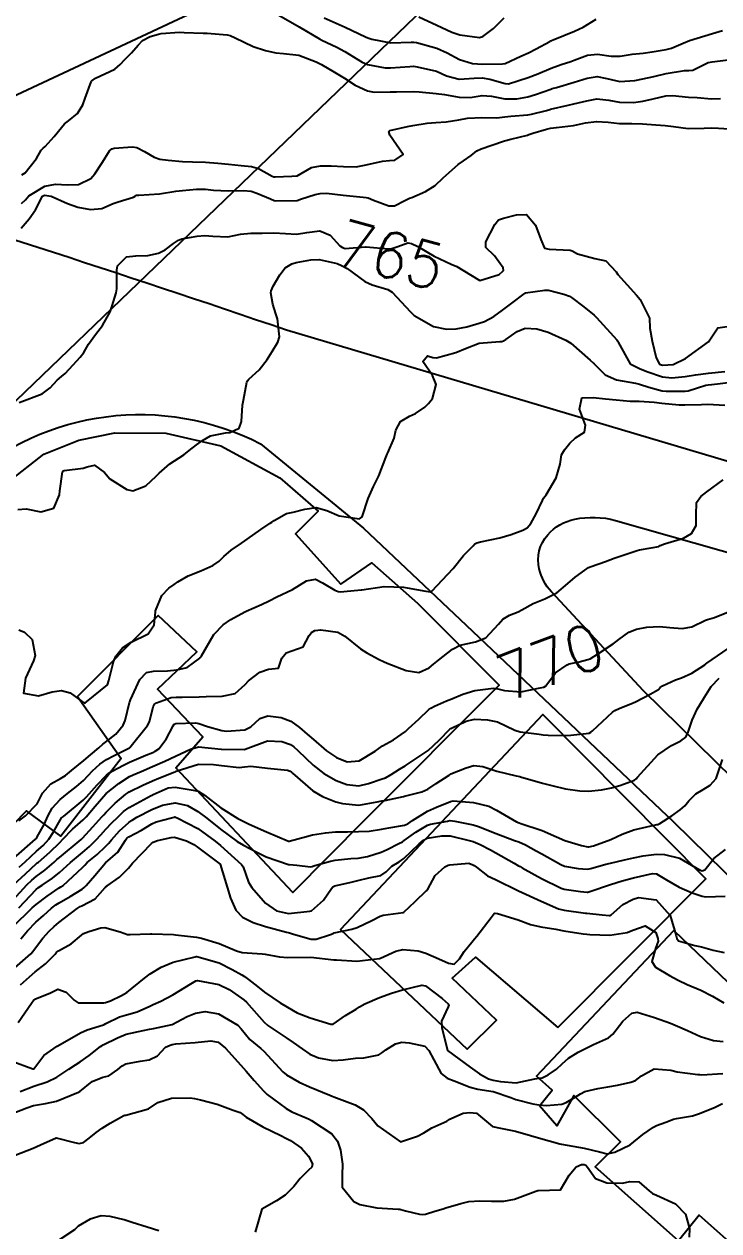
# Model space of a CAD drawing. Header units: metres. Extents: x 307586 to 320046, y 7427249 to 7434250.
# Drawn here: x 318525.5 to 318586, y 7429973.6 to 7430078.7 of the extents above; entities that cross this region are included whole.
import ezdxf
from ezdxf.enums import TextEntityAlignment as Align

# ---------------------------------------------------------------- set-up
doc = ezdxf.new("R2010")
doc.units = ezdxf.units.M
doc.header["$MEASUREMENT"] = 0
doc.linetypes.add('CONTINUO', pattern=[0])
for name, color, linetype in [('Cotas', 45, 'Continuous'), ('Curvas de Nivel 1m', 11, 'Continuous'), ('Curvas de Nivel 5m', 15, 'Continuous'), ('Edificações', 30, 'Continuous'), ('TEXTO', 45, 'Continuous'), ('Vias Primárias', 230, 'Continuous')]:
    doc.layers.add(name, color=color, linetype=linetype)
doc.styles.add('Style-STANDARD', font='STANDARD.shx')

msp = doc.modelspace()

# ---------------------------------------------------------------- linework, layer by layer
at = {"layer": 'Curvas de Nivel 1m', "flags": 128}
for points, elevation in [([(318547.64, 7430079.45), (318549.42, 7430078.44), (318551.18, 7430077.4), (318551.4, 7430077.28), (318552.69, 7430076.67), (318553.39, 7430076.3), (318554.92, 7430075.35), (318555.38, 7430075.14), (318556.9, 7430074.86), (318557.38, 7430074.86), (318559.07, 7430074.99), (318559.38, 7430075), (318559.71, 7430074.96), (318561.38, 7430074.56), (318562.27, 7430074.16), (318563.37, 7430073.87), (318564.66, 7430073.95), (318565.37, 7430073.98), (318566.03, 7430073.89), (318567.37, 7430073.49), (318567.65, 7430073.48), (318569.37, 7430074.02), (318570.2, 7430074.34), (318571.38, 7430074.84), (318572.26, 7430075.15), (318573.1, 7430075.42), (318573.39, 7430075.52), (318574.55, 7430075.96), (318575.4, 7430076.06), (318576.59, 7430075.89), (318577.4, 7430075.89), (318578.43, 7430076.05), (318579.4, 7430076.14), (318580.18, 7430076.27), (318581.4, 7430076.46), (318581.87, 7430076.57), (318582.88, 7430077.02), (318583.42, 7430077.23), (318584.77, 7430077.65), (318585.42, 7430077.86), (318586.29, 7430078.12)], 761), ([(318559.85, 7430079.3), (318561.42, 7430078.58), (318562.71, 7430077.97), (318563.41, 7430077.73), (318565.13, 7430077.51), (318565.41, 7430077.58), (318566.34, 7430078.3), (318567.28, 7430079.21)], 759), ([(318525.26, 7430065.54), (318525.54, 7430065.71), (318526.55, 7430066.96), (318526.94, 7430067.69), (318527.11, 7430067.86), (318527.29, 7430068), (318528.09, 7430068.89), (318528.71, 7430069.67), (318528.99, 7430069.99), (318529.32, 7430070.26), (318530.1, 7430070.88), (318530.58, 7430071.65), (318530.77, 7430072.21), (318531.3, 7430073.64), (318531.32, 7430073.68), (318531.36, 7430073.73), (318531.68, 7430073.95), (318533.37, 7430074.74), (318533.83, 7430075.16), (318534.22, 7430075.6), (318534.8, 7430076.18), (318535.4, 7430076.84), (318535.76, 7430077.23), (318536.43, 7430077.58), (318537.18, 7430077.8), (318537.41, 7430077.84), (318538.99, 7430077.96), (318539.41, 7430077.95), (318541.05, 7430077.89), (318541.41, 7430077.87), (318543.16, 7430077.74), (318543.41, 7430077.69), (318543.85, 7430077.49), (318545.4, 7430076.71), (318546.49, 7430076.36), (318547.39, 7430076.18), (318548.07, 7430076.12), (318549.39, 7430075.98), (318550.89, 7430075.4), (318551.38, 7430075.14), (318552.49, 7430074.49), (318553.37, 7430073.95), (318554.31, 7430073.36), (318555.36, 7430072.85), (318555.95, 7430072.75), (318557.35, 7430072.77), (318557.89, 7430072.78), (318559.36, 7430072.8), (318559.88, 7430072.77), (318561.35, 7430072.64), (318562.09, 7430072.54), (318563.35, 7430072.31), (318564.31, 7430072.28), (318565.35, 7430072.44), (318566.17, 7430072.39), (318567.35, 7430072.16), (318568.39, 7430072.15), (318569.35, 7430072.34), (318570, 7430072.53), (318571.36, 7430073.01), (318571.47, 7430073.05), (318571.83, 7430073.15), (318573.37, 7430073.62), (318574.52, 7430073.97), (318575.37, 7430074.1), (318576.21, 7430073.94), (318577.37, 7430073.68), (318578.67, 7430073.77), (318579.37, 7430073.91), (318580.31, 7430074.11), (318581.38, 7430074.36), (318582.99, 7430074.63), (318583.38, 7430074.64), (318583.72, 7430074.67), (318584.4, 7430075), (318585.06, 7430075.32), (318585.39, 7430075.39), (318586.8, 7430075.56)], 762), ([(318525.23, 7430063.05), (318525.57, 7430063.37), (318525.86, 7430063.7), (318527.25, 7430064.56), (318528.19, 7430064.73), (318529.25, 7430064.68), (318530.19, 7430064.71), (318531.26, 7430065.22), (318531.61, 7430065.63), (318532.28, 7430066.64), (318532.91, 7430067.62), (318533.09, 7430067.8), (318533.29, 7430067.86), (318534.89, 7430067.99), (318535.29, 7430067.93), (318535.95, 7430067.58), (318536.78, 7430067.07), (318537.28, 7430066.92), (318538, 7430066.83), (318539.27, 7430066.71), (318540.14, 7430066.67), (318541.27, 7430066.64), (318542.34, 7430066.57), (318543.27, 7430066.47), (318544.38, 7430066.37), (318545.27, 7430066.26), (318545.89, 7430066.08), (318547.08, 7430065.44), (318547.2, 7430065.38), (318547.26, 7430065.36), (318547.34, 7430065.36), (318548.79, 7430065.42), (318549.23, 7430065.46), (318549.26, 7430065.47), (318550.51, 7430066.17), (318551.27, 7430066.33), (318552.21, 7430066.32), (318553.27, 7430066.27), (318554.39, 7430066.25), (318555.27, 7430066.4), (318556.69, 7430066.74), (318557.28, 7430066.78), (318557.76, 7430066.83), (318558.48, 7430067.31), (318557.31, 7430069.01), (318557.22, 7430069.32), (318557.31, 7430069.4), (318558.86, 7430069.76), (318559.32, 7430069.85), (318560.56, 7430070.05), (318561.32, 7430070.11), (318562.22, 7430070.16), (318563.32, 7430070.34), (318564.08, 7430070.48), (318565.33, 7430070.54), (318566.63, 7430070.52), (318567.33, 7430070.59), (318567.87, 7430070.65), (318569.33, 7430070.78), (318569.67, 7430070.84), (318570.96, 7430071.16), (318571.25, 7430071.24), (318571.33, 7430071.26), (318572.86, 7430071.62), (318573.34, 7430071.73), (318574.47, 7430071.99), (318575.35, 7430072.15), (318576.39, 7430072.05), (318577.34, 7430071.86), (318578.56, 7430071.85), (318579.35, 7430071.97), (318580.25, 7430072.15), (318581.35, 7430072.41), (318581.94, 7430072.44), (318583.35, 7430072.32), (318584.09, 7430072.27), (318585.35, 7430072.16), (318586.13, 7430072.2)], 763), ([(318525.2, 7430060.9), (318525.89, 7430061.7), (318526.44, 7430062.48), (318527.07, 7430063.68), (318527.24, 7430063.78), (318527.81, 7430063.67), (318529.23, 7430063.04), (318530.15, 7430062.73), (318531.23, 7430062.53), (318532.23, 7430062.62), (318533.23, 7430063.04), (318533.64, 7430063.2), (318534.98, 7430063.59), (318535.14, 7430063.69), (318535.24, 7430063.77), (318535.44, 7430063.78), (318537.25, 7430063.89), (318538.68, 7430064.11), (318539.25, 7430064.18), (318540.48, 7430064.3), (318541.25, 7430064.29), (318541.96, 7430064.22), (318543.25, 7430064.15), (318544.56, 7430064.17), (318545.25, 7430064.11), (318545.74, 7430063.95), (318546.92, 7430063.44), (318547.24, 7430063.31), (318547.4, 7430063.27), (318549.24, 7430063.31), (318549.33, 7430063.33), (318549.55, 7430063.42), (318550.82, 7430063.83), (318551.25, 7430063.93), (318551.8, 7430063.94), (318553.25, 7430063.77), (318554.99, 7430063.61), (318555.25, 7430063.58), (318555.43, 7430063.53), (318555.89, 7430063.34), (318557.24, 7430062.84), (318557.72, 7430062.83), (318558.64, 7430063.31), (318559.04, 7430063.51), (318559.25, 7430063.58), (318560.44, 7430064.09), (318561.26, 7430064.62), (318561.96, 7430065.27), (318563.27, 7430066.45), (318563.75, 7430066.77), (318564.4, 7430067.24), (318564.9, 7430067.62), (318565.29, 7430067.81), (318566.22, 7430068.14), (318567.31, 7430068.49), (318567.86, 7430068.64), (318569.31, 7430069), (318569.44, 7430069.05), (318569.77, 7430069.18), (318570.96, 7430069.52), (318571.32, 7430069.6), (318571.85, 7430069.68), (318573.32, 7430069.84), (318574.38, 7430070.06), (318575.32, 7430070.19), (318576.35, 7430070.12), (318577.32, 7430070.01), (318578.39, 7430070.01), (318579.32, 7430069.99), (318580.48, 7430069.89), (318581.32, 7430069.84), (318582.04, 7430069.75), (318583.32, 7430069.58), (318584.7, 7430069.62), (318585.32, 7430069.64), (318585.95, 7430069.61), (318587.32, 7430069.51)], 764), ([(318524.91, 7430036.39), (318525.65, 7430036.44), (318526.91, 7430036.2), (318528.06, 7430036.52), (318528.53, 7430037.66), (318528.58, 7430038.01), (318528.79, 7430039.66), (318528.85, 7430039.77), (318528.95, 7430039.8), (318530.6, 7430040), (318530.96, 7430040.1), (318531.59, 7430040.26), (318532.45, 7430039.62), (318532.94, 7430039.06), (318534.41, 7430038.12), (318534.93, 7430038.03), (318536.05, 7430038.46), (318536.95, 7430039.3), (318537.08, 7430039.42), (318537.22, 7430039.56), (318538.14, 7430040.37), (318538.97, 7430040.9), (318539.36, 7430041.15), (318539.85, 7430041.53), (318540.48, 7430042.03), (318540.99, 7430042.41), (318541.7, 7430042.8), (318543, 7430043.06), (318543.38, 7430043.1), (318544.18, 7430043.48), (318544.41, 7430044.07), (318544.47, 7430045.48), (318544.58, 7430045.92), (318544.85, 7430047.47), (318544.91, 7430047.61), (318545.05, 7430047.75), (318545.94, 7430048.57), (318546.64, 7430049.45), (318547.08, 7430050.16), (318547.55, 7430050.97), (318547.72, 7430051.43), (318547.54, 7430053.01), (318547.39, 7430053.44), (318547.13, 7430054.28), (318546.95, 7430055.25), (318546.97, 7430055.44), (318547.15, 7430055.84), (318547.75, 7430056.84), (318548.2, 7430057.43), (318548.79, 7430057.8), (318549.17, 7430057.9), (318550.45, 7430058.13), (318551.17, 7430058.17), (318552.73, 7430057.82), (318553.17, 7430057.63), (318553.61, 7430057.37), (318555.15, 7430056.26), (318555.78, 7430055.97), (318557.15, 7430055.54), (318557.52, 7430055.32), (318559.13, 7430053.6), (318559.45, 7430053.3), (318561.11, 7430052.33), (318562.26, 7430052.1), (318563.11, 7430052.12), (318564.04, 7430052.31), (318565.11, 7430052.63), (318565.57, 7430052.77), (318566.38, 7430053.21), (318567.13, 7430053.76), (318567.95, 7430054.37), (318569.02, 7430055.18), (318569.09, 7430055.23), (318569.14, 7430055.26), (318570.82, 7430055.49), (318571.15, 7430055.5), (318572.48, 7430055.14), (318572.97, 7430054.96), (318573.14, 7430054.86), (318574.21, 7430054.04), (318575.12, 7430053.31), (318575.23, 7430053.21), (318575.32, 7430053.11), (318577.09, 7430051.16), (318577.15, 7430051.08), (318577.21, 7430050.96), (318578.25, 7430049.07), (318579.07, 7430048.66), (318579.7, 7430048.42), (318581.06, 7430047.95), (318581.9, 7430047.86), (318583.06, 7430047.97), (318583.95, 7430048.12), (318585.07, 7430048.26), (318586.51, 7430048.41)], 766), ([(318524.99, 7430025.91), (318525.5, 7430025.7), (318526.17, 7430025.08), (318526.43, 7430023.68), (318526.29, 7430023.22), (318525.57, 7430021.7), (318525.42, 7430020.4), (318526.72, 7430020.17), (318527.89, 7430020.5), (318528.72, 7430020.62), (318529.48, 7430020.41), (318530.54, 7430019.63), (318530.71, 7430019.51), (318530.79, 7430019.55), (318530.89, 7430019.63), (318532.73, 7430021.13), (318532.85, 7430021.5), (318532.87, 7430021.61), (318533.25, 7430023.11), (318533.45, 7430023.6), (318534.02, 7430024.34), (318534.78, 7430024.82), (318536.26, 7430025.57), (318536.79, 7430026.34), (318536.9, 7430027.46), (318536.91, 7430027.56), (318537.47, 7430028.91), (318538.07, 7430029.55), (318538.52, 7430029.86), (318538.84, 7430030.1), (318539.75, 7430030.62), (318540.85, 7430031.05), (318541.89, 7430031.5), (318542.45, 7430031.9), (318542.86, 7430032.29), (318543.51, 7430032.84), (318544.39, 7430033.47), (318544.68, 7430033.67), (318544.89, 7430033.82), (318546.09, 7430034.65), (318546.9, 7430035.2), (318547.04, 7430035.3), (318547.23, 7430035.44), (318548.31, 7430036.03), (318548.91, 7430036.17), (318549.91, 7430036.41), (318550.91, 7430036.56), (318551.82, 7430036.3), (318552.91, 7430035.84), (318554.67, 7430035.59), (318554.91, 7430035.76), (318555.42, 7430037.34), (318555.89, 7430038.38), (318556.36, 7430039.33), (318556.97, 7430040.93), (318557.08, 7430041.21), (318557.15, 7430041.32), (318557.71, 7430042.6), (318557.84, 7430043.31), (318558.25, 7430044.07), (318559.02, 7430044.53), (318559.55, 7430044.76), (318560.36, 7430045.29), (318560.7, 7430045.61), (318561.03, 7430046.05), (318561.35, 7430047.28), (318561.05, 7430048.07), (318560.2, 7430049.29), (318560.59, 7430049.78), (318561.08, 7430049.62), (318561.39, 7430049.59), (318563.08, 7430050.06), (318563.91, 7430050.41), (318565.09, 7430050.87), (318566.9, 7430051.01), (318567.09, 7430051.03), (318567.22, 7430051.07), (318567.43, 7430051.2), (318568.4, 7430051.89), (318569.11, 7430052.19), (318570.14, 7430052.14), (318571.1, 7430051.85), (318572.66, 7430051.14), (318572.94, 7430050.98), (318573.09, 7430050.88), (318574.78, 7430049.4), (318575.07, 7430049.15), (318575.09, 7430049.13), (318575.1, 7430049.11), (318576.08, 7430048.11), (318577.06, 7430047.68), (318578.72, 7430047.4), (318579.06, 7430047.31), (318579.88, 7430047.05), (318581.05, 7430046.74), (318581.39, 7430046.7), (318583.05, 7430046.7), (318583.32, 7430046.74), (318584.12, 7430047), (318584.84, 7430047.21), (318585.06, 7430047.24), (318585.36, 7430047.29), (318587.06, 7430047.48)], 767), ([(318525.01, 7430009.28), (318525.57, 7430009.7), (318526.6, 7430010.74), (318526.91, 7430011.38), (318527.06, 7430011.68), (318527.79, 7430012.5), (318528.63, 7430012.96), (318529.07, 7430013.22), (318529.6, 7430013.65), (318530.65, 7430014.53), (318531.25, 7430015.03), (318531.97, 7430015.62), (318532.33, 7430015.95), (318532.67, 7430016.2), (318533.45, 7430016.83), (318534.09, 7430017.6), (318534.27, 7430018.01), (318534.65, 7430019.59), (318534.66, 7430019.64), (318534.72, 7430019.82), (318535.53, 7430021.58), (318536.13, 7430022.19), (318536.74, 7430022.32), (318537.94, 7430022.35), (318538.75, 7430022.41), (318539.65, 7430022.63), (318540.76, 7430023.45), (318540.8, 7430023.49), (318540.82, 7430023.52), (318540.9, 7430023.65), (318541.98, 7430025.5), (318542.79, 7430026.35), (318543.46, 7430026.82), (318544.7, 7430027.47), (318544.77, 7430027.51), (318544.8, 7430027.52), (318546.14, 7430028.12), (318546.82, 7430028.44), (318547.49, 7430028.77), (318548.83, 7430029.42), (318550.06, 7430030.19), (318550.84, 7430030.32), (318551.46, 7430030.01), (318552.53, 7430029.37), (318552.83, 7430029.25), (318552.98, 7430029.22), (318554.52, 7430029.35), (318554.81, 7430029.38), (318554.83, 7430029.38), (318554.88, 7430029.39), (318556.84, 7430029.67), (318558.51, 7430029.63), (318558.84, 7430029.58), (318560.45, 7430029.28), (318560.83, 7430029.22), (318560.89, 7430029.22), (318560.98, 7430029.28), (318562.85, 7430031.25), (318563.73, 7430032.38), (318564.57, 7430033.23), (318564.73, 7430033.39), (318564.89, 7430033.48), (318565.22, 7430033.56), (318566.89, 7430033.92), (318567.88, 7430034.2), (318568.9, 7430034.59), (318569.28, 7430034.8), (318569.59, 7430035.17), (318570.08, 7430036.01), (318570.61, 7430037.16), (318570.72, 7430037.37), (318570.94, 7430037.66), (318571.82, 7430039.15), (318572.17, 7430040.35), (318572.28, 7430041.14), (318572.53, 7430041.59), (318572.99, 7430042.16), (318573.5, 7430042.63), (318574.29, 7430043.12), (318574.38, 7430043.74), (318573.85, 7430045.12), (318574.05, 7430046.11), (318575.04, 7430046.14), (318576.11, 7430046.02), (318577.04, 7430045.93), (318578.26, 7430045.84), (318579.03, 7430045.83), (318580.34, 7430045.74), (318581.03, 7430045.66), (318582.54, 7430045.51), (318583.03, 7430045.5), (318584.48, 7430045.54), (318585.03, 7430045.56), (318586.51, 7430045.49)], 768), ([(318524.55, 7430006.03), (318526.45, 7430007.68), (318526.51, 7430007.74), (318526.56, 7430007.81), (318527.23, 7430009.02), (318527.53, 7430009.67), (318527.89, 7430010.38), (318528.61, 7430011.14), (318529.25, 7430011.65), (318530.01, 7430012.25), (318530.63, 7430012.79), (318531.05, 7430013.22), (318531.42, 7430013.62), (318532.05, 7430014.21), (318532.65, 7430014.62), (318533.3, 7430014.96), (318534.57, 7430015.59), (318534.63, 7430015.63), (318534.66, 7430015.67), (318536.22, 7430017.57), (318536.38, 7430017.88), (318536.71, 7430019.19), (318536.83, 7430019.44), (318536.98, 7430019.56), (318538.26, 7430020), (318538.72, 7430020.05), (318539.22, 7430020.04), (318540.72, 7430020.07), (318541.32, 7430020.1), (318542.72, 7430020.14), (318543.85, 7430020.35), (318544.73, 7430021.15), (318545.01, 7430021.47), (318545.98, 7430022.22), (318546.75, 7430022.47), (318547.62, 7430022.56), (318547.91, 7430023.43), (318548.28, 7430023.91), (318548.77, 7430024.08), (318549.76, 7430024.42), (318550.28, 7430025.4), (318550.49, 7430025.69), (318550.79, 7430025.85), (318551.31, 7430025.92), (318552.79, 7430025.7), (318553.41, 7430025.36), (318554.77, 7430024.25), (318555.32, 7430023.89), (318556.4, 7430023.33), (318556.76, 7430023.14), (318557.08, 7430023), (318558.75, 7430022.38), (318559.85, 7430022.18), (318560.75, 7430022.6), (318561.11, 7430022.92), (318561.57, 7430023.27), (318562.77, 7430024.21), (318563.44, 7430024.58), (318564.78, 7430024.86), (318565.69, 7430025.22), (318566.8, 7430026.41), (318567.16, 7430026.83), (318567.74, 7430027.19), (318568.5, 7430027.49), (318568.81, 7430027.66), (318569.8, 7430028.2), (318570.83, 7430028.6), (318571.87, 7430029.14), (318572.84, 7430029.94), (318573.47, 7430030.5), (318574.32, 7430031.12), (318574.64, 7430031.33), (318574.86, 7430031.43), (318576.1, 7430031.85), (318576.87, 7430032.14), (318577.56, 7430032.39), (318578.88, 7430032.82), (318579.07, 7430032.87), (318580.09, 7430033.05), (318580.74, 7430033.18), (318580.88, 7430033.24), (318581.26, 7430033.4), (318582.89, 7430033.89), (318583.61, 7430034.29), (318584.02, 7430035), (318584, 7430035.91), (318584.03, 7430037), (318584.42, 7430037.51), (318584.94, 7430037.92), (318586.35, 7430038.97)], 769), ([(318524.56, 7430003.71), (318525.57, 7430004.65), (318526.54, 7430005.55), (318526.61, 7430005.61), (318526.7, 7430005.68), (318527.69, 7430006.53), (318528.56, 7430007.37), (318528.83, 7430007.66), (318529.67, 7430008.55), (318530.59, 7430009.35), (318530.73, 7430009.48), (318530.86, 7430009.63), (318531.66, 7430010.56), (318532.58, 7430011.61), (318532.6, 7430011.63), (318532.61, 7430011.65), (318533.7, 7430012.53), (318534.64, 7430013.12), (318534.95, 7430013.28), (318535.65, 7430013.57), (318536.65, 7430013.99), (318537.73, 7430014.47), (318538.66, 7430014.9), (318539.94, 7430015.52), (318540.66, 7430015.71), (318542.64, 7430015.51), (318542.66, 7430015.51), (318544.65, 7430015.49), (318544.66, 7430015.49), (318544.71, 7430015.51), (318546.67, 7430016.23), (318547.91, 7430016.19), (318548.67, 7430015.92), (318548.97, 7430015.72), (318549.31, 7430015.41), (318549.99, 7430014.74), (318550.65, 7430014.11), (318551.57, 7430013.38), (318552.63, 7430012.77), (318553.56, 7430012.43), (318554.63, 7430012.32), (318555.45, 7430012.51), (318556.64, 7430012.92), (318556.93, 7430013.03), (318557.45, 7430013.31), (318558.17, 7430013.78), (318558.65, 7430014.06), (318560.49, 7430015.27), (318560.66, 7430015.41), (318561.62, 7430016.31), (318562.54, 7430017.25), (318562.62, 7430017.32), (318562.68, 7430017.35), (318563.97, 7430017.96), (318564.7, 7430018.13), (318565.84, 7430018.07), (318566.69, 7430017.88), (318568.21, 7430017.18), (318568.68, 7430017.02), (318570.34, 7430016.82), (318570.68, 7430016.77), (318571.1, 7430016.73), (318572.69, 7430016.71), (318573.09, 7430016.72), (318574.69, 7430016.91), (318574.82, 7430016.98), (318574.97, 7430017.11), (318576.71, 7430018.75), (318576.91, 7430018.88), (318577.35, 7430019.07), (318578.32, 7430019.46), (318578.72, 7430019.64), (318579.99, 7430020.3), (318580.73, 7430020.72), (318580.88, 7430020.88), (318581.07, 7430021.03), (318582.21, 7430021.54), (318582.74, 7430021.73), (318583.62, 7430022.14), (318584.76, 7430022.86), (318584.83, 7430022.92), (318584.93, 7430022.99), (318586.78, 7430024.29)], 771), ([(318524.5, 7430002.4), (318525.71, 7430003.69), (318526.12, 7430004.09), (318526.52, 7430004.42), (318527.25, 7430004.96), (318528.08, 7430005.66), (318528.32, 7430005.89), (318528.55, 7430006.09), (318530.44, 7430007.63), (318530.5, 7430007.69), (318530.56, 7430007.75), (318531.44, 7430008.76), (318532.24, 7430009.61), (318532.41, 7430009.8), (318532.6, 7430010.02), (318533.39, 7430010.82), (318534.32, 7430011.59), (318534.49, 7430011.72), (318534.62, 7430011.8), (318535.81, 7430012.39), (318536.63, 7430012.76), (318537.19, 7430013), (318538.58, 7430013.54), (318538.62, 7430013.56), (318538.64, 7430013.57), (318538.7, 7430013.59), (318540.65, 7430014.2), (318541.96, 7430014.19), (318542.65, 7430014.08), (318544.19, 7430013.93), (318544.65, 7430013.97), (318545.22, 7430014.04), (318546.65, 7430013.85), (318548.4, 7430013.67), (318548.64, 7430013.59), (318548.74, 7430013.52), (318548.85, 7430013.42), (318550.62, 7430011.88), (318551.44, 7430011.38), (318552.61, 7430010.93), (318553.2, 7430010.77), (318554.61, 7430010.64), (318556.21, 7430010.93), (318556.61, 7430011.01), (318556.89, 7430011.03), (318558.1, 7430011.31), (318558.52, 7430011.4), (318558.61, 7430011.41), (318560.11, 7430011.79), (318560.62, 7430012.02), (318561.37, 7430012.53), (318562.5, 7430013.25), (318562.58, 7430013.31), (318562.64, 7430013.35), (318563.98, 7430013.9), (318564.65, 7430014.08), (318565.43, 7430014), (318566.65, 7430013.59), (318568.32, 7430013.18), (318568.64, 7430013.12), (318568.71, 7430013.11), (318570.63, 7430012.56), (318571.44, 7430012.34), (318572.63, 7430012.06), (318573.87, 7430011.87), (318574.62, 7430011.84), (318575.76, 7430011.96), (318576.63, 7430012.14), (318577.37, 7430012.34), (318578.64, 7430012.81), (318578.78, 7430012.92), (318578.9, 7430013.06), (318580.66, 7430015.03), (318581.86, 7430015.84), (318582.68, 7430016.23), (318583.12, 7430016.57), (318583.32, 7430017), (318583.66, 7430018.05), (318584.1, 7430019), (318584.34, 7430019.37), (318584.72, 7430020.05), (318585.3, 7430020.98), (318586.01, 7430021.7)], 772), ([(318524.99, 7430001.7), (318526.51, 7430003.29), (318526.72, 7430003.47), (318527.03, 7430003.67), (318527.93, 7430004.27), (318528.53, 7430004.78), (318529.49, 7430005.65), (318530.55, 7430006.52), (318531.16, 7430007.02), (318531.74, 7430007.62), (318532.13, 7430008.06), (318532.58, 7430008.55), (318533.1, 7430009.09), (318533.62, 7430009.6), (318534.12, 7430010.08), (318534.6, 7430010.43), (318536.54, 7430011.49), (318536.61, 7430011.52), (318536.64, 7430011.53), (318536.7, 7430011.56), (318538.02, 7430012.14), (318538.62, 7430012.21), (318540.19, 7430011.94), (318540.62, 7430011.85), (318541.17, 7430011.5), (318542.6, 7430010.41), (318544.09, 7430009.48), (318544.59, 7430009.21), (318545.06, 7430008.99), (318546.58, 7430008.3), (318548.48, 7430007.5), (318548.56, 7430007.49), (318550.07, 7430007.9), (318550.57, 7430008.04), (318551.72, 7430008.23), (318552.58, 7430008.3), (318553.62, 7430008.31), (318554.58, 7430008.33), (318555.53, 7430008.38), (318556.58, 7430008.53), (318557.24, 7430008.66), (318558.59, 7430008.88), (318558.88, 7430009.01), (318559.28, 7430009.29), (318560.6, 7430010.11), (318561.39, 7430010.47), (318562.61, 7430010.96), (318562.85, 7430011.01), (318564.61, 7430010.87), (318565.94, 7430010.54), (318566.6, 7430010.2), (318568.36, 7430009.18), (318568.59, 7430009.09), (318568.72, 7430009.05), (318570.58, 7430008.43), (318571.84, 7430007.87), (318572.57, 7430007.56), (318574.02, 7430007.12), (318574.57, 7430007.01), (318574.67, 7430007.01), (318575.07, 7430007.1), (318576.58, 7430007.65), (318577.55, 7430008.1), (318578.59, 7430008.49), (318580.47, 7430008.91), (318580.59, 7430008.94), (318580.66, 7430008.96), (318580.83, 7430009.03), (318581.9, 7430009.71), (318582.61, 7430010.22), (318583.02, 7430010.59), (318583.38, 7430011), (318583.99, 7430011.63), (318584.63, 7430012.01), (318585.24, 7430012.37), (318585.76, 7430012.97), (318586.3, 7430014.61)], 773), ([(318524.48, 7430000.03), (318526.15, 7430001.69), (318526.5, 7430001.99), (318527.46, 7430002.71), (318528.52, 7430003.42), (318528.67, 7430003.51), (318528.86, 7430003.65), (318530.54, 7430005.2), (318530.75, 7430005.42), (318530.96, 7430005.63), (318531.82, 7430006.35), (318532.56, 7430007.03), (318532.84, 7430007.33), (318533.06, 7430007.61), (318533.76, 7430008.41), (318534.59, 7430009.13), (318534.86, 7430009.32), (318535.27, 7430009.58), (318536.6, 7430010.26), (318537.52, 7430010.63), (318538.61, 7430010.85), (318539.69, 7430010.61), (318540.6, 7430010.08), (318541.37, 7430009.5), (318542.58, 7430008.55), (318544.03, 7430007.48), (318544.56, 7430007.14), (318545.67, 7430006.57), (318546.55, 7430006.14), (318548.49, 7430005.48), (318548.54, 7430005.47), (318548.59, 7430005.46), (318549.22, 7430005.41), (318550.41, 7430005.26), (318550.54, 7430005.28), (318550.62, 7430005.32), (318550.78, 7430005.39), (318552.15, 7430005.77), (318552.55, 7430005.84), (318553.93, 7430005.98), (318554.55, 7430006.02), (318555.37, 7430006.16), (318556.56, 7430006.53), (318557.1, 7430006.78), (318558.1, 7430007.3), (318558.41, 7430007.45), (318558.57, 7430007.55), (318559.58, 7430008.28), (318560.59, 7430008.9), (318560.87, 7430008.99), (318562.35, 7430009.25), (318562.54, 7430009.3), (318562.59, 7430009.3), (318562.97, 7430009.25), (318564.59, 7430008.92), (318565.03, 7430008.78), (318566.58, 7430008.17), (318568.19, 7430007.56), (318568.57, 7430007.43), (318569.14, 7430007.17), (318570.07, 7430006.67), (318570.56, 7430006.39), (318572.22, 7430005.46), (318572.54, 7430005.33), (318573.73, 7430005.12), (318574.54, 7430005.06), (318574.84, 7430005.11), (318576.14, 7430005.49), (318576.55, 7430005.59), (318577.76, 7430005.86), (318578.56, 7430006.04), (318579.38, 7430006.23), (318580.56, 7430006.36), (318581.26, 7430006.33), (318582.56, 7430006.01), (318584.31, 7430004.99), (318584.54, 7430004.91), (318584.76, 7430004.99), (318585.54, 7430005.99), (318586.57, 7430006.76)], 774), ([(318524.43, 7429996.25), (318526.04, 7429997.69), (318526.23, 7429997.9), (318526.45, 7429998.22), (318527.08, 7429999.05), (318527.65, 7429999.67), (318528.08, 7430000.06), (318528.48, 7430000.4), (318530.07, 7430001.64), (318530.33, 7430001.8), (318530.5, 7430001.87), (318531.66, 7430002.47), (318532.52, 7430003.45), (318532.59, 7430003.54), (318532.69, 7430003.61), (318533.76, 7430004.37), (318534.54, 7430005.16), (318534.91, 7430005.58), (318536.56, 7430007.29), (318536.71, 7430007.41), (318537.09, 7430007.55), (318538.28, 7430007.83), (318538.57, 7430007.84), (318539.62, 7430007.52), (318540.24, 7430007.2), (318540.56, 7430006.99), (318542.54, 7430005.49), (318543.15, 7430003.48), (318543.45, 7430002.54), (318543.89, 7430001.48), (318544.49, 7430000.89), (318545.42, 7430000.4), (318546.48, 7430000.07), (318548.33, 7429999.57), (318548.47, 7429999.54), (318548.58, 7429999.52), (318548.93, 7429999.41), (318550.47, 7429998.97), (318550.89, 7429998.96), (318552.16, 7429999.37), (318552.37, 7429999.47), (318552.47, 7429999.52), (318554, 7429999.83), (318554.48, 7429999.99), (318555.75, 7430000.6), (318556.49, 7430000.97), (318556.75, 7430001.06), (318558.49, 7430001.28), (318558.55, 7430001.3), (318559.54, 7430002.25), (318560.52, 7430003.19), (318560.56, 7430003.23), (318560.59, 7430003.27), (318561.28, 7430004.52), (318562.1, 7430005.25), (318562.39, 7430005.4), (318562.54, 7430005.45), (318564.19, 7430005.59), (318564.55, 7430005.45), (318564.68, 7430005.37), (318564.88, 7430005.22), (318565.82, 7430004.49), (318566.53, 7430004.15), (318568.52, 7430003.18), (318570.51, 7430002.26), (318572.02, 7430001.61), (318572.5, 7430001.48), (318574.37, 7430001.23), (318574.49, 7430001.22), (318575.83, 7430001.09), (318576.44, 7430001.03), (318576.49, 7430001.03), (318576.53, 7430001.04), (318576.59, 7430001.08), (318577.61, 7430001.97), (318578.51, 7430002.45), (318578.98, 7430002.59), (318580.51, 7430002.38), (318581.75, 7430001.02), (318582.25, 7429999.24), (318582.31, 7429999.01), (318582.47, 7429998.83), (318583.89, 7429998.42), (318584.47, 7429998.29), (318585.5, 7429998.01), (318586.46, 7429997.81)], 776), ([(318525.14, 7429994.97), (318525.93, 7429995.69), (318526.43, 7429996.11), (318527.31, 7429996.8), (318528.16, 7429997.66), (318528.29, 7429997.82), (318528.45, 7429997.95), (318529.55, 7429998.55), (318530.47, 7429999.32), (318530.64, 7429999.46), (318531.1, 7429999.62), (318532.14, 7429999.95), (318532.48, 7429999.98), (318533.84, 7429999.6), (318534.47, 7429999.36), (318534.7, 7429999.36), (318536.47, 7429999.44), (318536.59, 7429999.44), (318538.47, 7429999.36), (318538.66, 7429999.35), (318540.47, 7429999.13), (318540.92, 7429999.05), (318542.46, 7429998.59), (318543.96, 7429997.96), (318544.45, 7429997.81), (318546.21, 7429997.68), (318546.45, 7429997.65), (318547.72, 7429997.43), (318548.44, 7429997.36), (318550.44, 7429997.39), (318552.44, 7429997.17), (318552.66, 7429997.15), (318554.44, 7429997.04), (318556.41, 7429997.29), (318556.44, 7429997.29), (318556.47, 7429997.3), (318556.51, 7429997.32), (318557.85, 7429997.91), (318558.45, 7429998.05), (318559.8, 7429997.94), (318560.45, 7429997.73), (318561.6, 7429997.26), (318562.44, 7429996.88), (318562.91, 7429996.77), (318563.39, 7429997.24), (318563.79, 7429997.9), (318564.47, 7429998.71), (318564.71, 7429998.99), (318564.89, 7429999.22), (318566.15, 7430000.86), (318566.42, 7430001.2), (318566.46, 7430001.24), (318566.49, 7430001.24), (318566.7, 7430001.2), (318568.49, 7430000.65), (318569.56, 7430000.24), (318570.48, 7430000.05), (318571.78, 7429999.84), (318572.48, 7429999.69), (318574.16, 7429999.43), (318574.48, 7429999.4), (318574.74, 7429999.37), (318576.48, 7429999.3), (318578, 7429999.55), (318578.48, 7429999.75), (318579.56, 7430000.12), (318580.48, 7429999.53), (318580.66, 7429999.03), (318580.7, 7429998.8), (318580.46, 7429998.16), (318580.15, 7429997.03), (318580.45, 7429996.53), (318581.67, 7429995.79), (318582.43, 7429995.38), (318583.23, 7429995), (318584.42, 7429994.52), (318585.44, 7429994), (318586.41, 7429993.41)], 777), ([(318524.95, 7429991.7), (318526.1, 7429993.4), (318526.31, 7429993.68), (318526.35, 7429993.72), (318526.39, 7429993.74), (318527.77, 7429994.3), (318528.41, 7429994.61), (318529.11, 7429994.35), (318529.82, 7429993.64), (318530.18, 7429993.41), (318530.4, 7429993.42), (318530.59, 7429993.43), (318532.4, 7429993.42), (318532.56, 7429993.45), (318532.99, 7429993.6), (318533.94, 7429994.06), (318534.41, 7429994.32), (318535.96, 7429995.57), (318536.43, 7429995.94), (318537.41, 7429996.52), (318538.44, 7429996.95), (318540.35, 7429997.42), (318540.44, 7429997.44), (318540.51, 7429997.44), (318542.44, 7429996.91), (318543.58, 7429996.33), (318544.43, 7429995.85), (318544.67, 7429995.72), (318545.02, 7429995.46), (318545.79, 7429994.83), (318546.41, 7429994.35), (318547.78, 7429993.43), (318548.4, 7429993.03), (318549.26, 7429992.54), (318550.38, 7429992.11), (318552.19, 7429991.55), (318552.38, 7429991.57), (318553.45, 7429992.3), (318554.4, 7429992.87), (318554.68, 7429993.06), (318555.15, 7429993.34), (318556.41, 7429993.87), (318557.47, 7429994.25), (318558.42, 7429994.55), (318560.11, 7429994.96), (318560.42, 7429994.91), (318561.89, 7429993.78), (318562.4, 7429993.33), (318562.45, 7429993.25), (318562.46, 7429993.2), (318562.4, 7429993.08), (318561.83, 7429991.81), (318561.84, 7429991.26), (318562.35, 7429989.25), (318564.33, 7429987.81), (318565.12, 7429987.22), (318565.92, 7429986.8), (318566.32, 7429986.69), (318566.96, 7429986.55), (318568.32, 7429986.46), (318569.96, 7429986.79), (318570.32, 7429986.85), (318570.58, 7429986.89), (318571.11, 7429987.14), (318571.84, 7429987.64), (318572.34, 7429988.11), (318572.89, 7429988.59), (318573.74, 7429989.12), (318574.13, 7429989.33), (318574.36, 7429989.45), (318575.05, 7429989.79), (318576.37, 7429990.37), (318576.75, 7429990.7), (318577.04, 7429991.07), (318577.63, 7429991.82), (318578.39, 7429992.51), (318578.86, 7429992.59), (318580.39, 7429992.14), (318581.76, 7429991.64), (318582.38, 7429991.39), (318583.26, 7429991), (318584.37, 7429990.49), (318585.53, 7429990.13), (318586.36, 7429990.04)], 778), ([(318524.33, 7429988.35), (318526.23, 7429987.68), (318526.3, 7429987.66), (318526.32, 7429987.67), (318527.19, 7429988.82), (318528.35, 7429989.63), (318528.37, 7429989.64), (318528.4, 7429989.66), (318530.36, 7429990.79), (318530.94, 7429991.05), (318532.37, 7429991.51), (318532.44, 7429991.54), (318532.57, 7429991.61), (318533.78, 7429992.2), (318534.38, 7429992.38), (318535.32, 7429992.64), (318536.4, 7429993.13), (318536.69, 7429993.27), (318537.38, 7429993.55), (318538.41, 7429994.1), (318539.97, 7429995.06), (318540.42, 7429995.34), (318540.57, 7429995.36), (318542.42, 7429995.01), (318543.33, 7429994.57), (318544.41, 7429993.83), (318544.61, 7429993.67), (318544.83, 7429993.46), (318546.38, 7429991.73), (318546.7, 7429991.44), (318548.36, 7429990.34), (318548.91, 7429989.96), (318549.67, 7429989.4), (318550.35, 7429988.95), (318551.1, 7429988.63), (318552.34, 7429988.4), (318553.24, 7429988.46), (318554.34, 7429988.59), (318555.06, 7429988.62), (318556.35, 7429988.89), (318556.62, 7429989.05), (318556.97, 7429989.31), (318557.82, 7429989.85), (318558.36, 7429990), (318559, 7429989.93), (318560.36, 7429989.63), (318560.73, 7429989.27), (318561.16, 7429988.44), (318561.78, 7429987.26), (318562.32, 7429986.86), (318562.93, 7429986.63), (318564.31, 7429986.08), (318564.99, 7429985.9), (318566.31, 7429985.69), (318567.86, 7429985.18), (318568.3, 7429984.99), (318569.77, 7429984.63), (318570.3, 7429984.53), (318570.96, 7429984.48), (318572.3, 7429984.6), (318572.69, 7429984.73), (318573.33, 7429985.12), (318573.92, 7429985.5), (318574.31, 7429985.68), (318575.45, 7429985.95), (318576.32, 7429986.1), (318577.14, 7429986.25), (318578.32, 7429986.5), (318578.73, 7429986.66), (318579.23, 7429987.05), (318580.34, 7429987.66), (318581.8, 7429987.55), (318582.34, 7429987.42), (318584.14, 7429987.18), (318584.33, 7429987.16), (318584.5, 7429987.15), (318586.34, 7429987.25)], 779), ([(318524.27, 7429983.73), (318525.69, 7429984.28), (318526.28, 7429984.48), (318527.31, 7429984.64), (318528.29, 7429984.85), (318530.21, 7429985.63), (318530.3, 7429985.7), (318531.38, 7429986.55), (318532.32, 7429986.93), (318532.85, 7429987.07), (318533.63, 7429987.6), (318533.99, 7429987.93), (318534.33, 7429988.11), (318535.57, 7429988.33), (318536.34, 7429988.46), (318537.09, 7429988.81), (318537.79, 7429989.55), (318538.17, 7429989.73), (318538.36, 7429989.78), (318538.68, 7429989.85), (318540.36, 7429989.97), (318541.73, 7429990.12), (318542.36, 7429990), (318542.99, 7429989.48), (318544.33, 7429987.98), (318544.8, 7429987.46), (318545.5, 7429986.64), (318546.31, 7429985.74), (318546.63, 7429985.44), (318548.29, 7429984.2), (318548.79, 7429983.92), (318550.04, 7429983.39), (318550.28, 7429983.28), (318550.51, 7429983.16), (318552.26, 7429982.01), (318552.76, 7429981.36), (318553.02, 7429980.59), (318553.21, 7429979.36), (318553.18, 7429978.39), (318553.17, 7429977.36), (318554.19, 7429976.11), (318554.7, 7429975.85), (318556.19, 7429975.56), (318558.05, 7429975.43), (318558.18, 7429975.43), (318558.29, 7429975.41), (318558.69, 7429975.29), (318559.91, 7429975), (318560.18, 7429974.99), (318560.43, 7429975.02), (318561.25, 7429975.26), (318561.96, 7429975.48), (318562.19, 7429975.55), (318563.5, 7429975.93), (318564.19, 7429976.1), (318565.15, 7429976.17), (318566.19, 7429976.14), (318567.25, 7429976.14), (318568.19, 7429976.3), (318570.05, 7429977), (318570.2, 7429977.06), (318570.28, 7429977.07), (318572.2, 7429977.13), (318572.95, 7429978.4), (318573.56, 7429979.12), (318574.02, 7429979.33), (318574.24, 7429979.33), (318574.4, 7429979.27), (318574.55, 7429979.11), (318575.24, 7429978.11), (318576.22, 7429977.74), (318577.58, 7429977.7), (318578.22, 7429977.85), (318579, 7429977.83), (318579.92, 7429977.03), (318580.21, 7429976.82), (318580.56, 7429976.67), (318582.2, 7429975.92), (318583.09, 7429975), (318583.42, 7429973.75), (318583.39, 7429973)], 781), ([(318524.69, 7429980.16), (318526.24, 7429980.75), (318526.88, 7429981.04), (318528.25, 7429981.66), (318529.85, 7429981.24), (318530.25, 7429981.16), (318530.63, 7429981.24), (318531.13, 7429981.62), (318531.75, 7429982.13), (318532.27, 7429982.5), (318532.96, 7429982.92), (318534.14, 7429983.59), (318534.23, 7429983.64), (318534.28, 7429983.64), (318534.32, 7429983.63), (318536.29, 7429984.19), (318537.11, 7429984.74), (318538.3, 7429985.11), (318539.92, 7429985.14), (318540.3, 7429985.09), (318540.83, 7429984.97), (318542.29, 7429984.6), (318543.68, 7429984.08), (318544.29, 7429983.85), (318544.51, 7429983.69), (318544.79, 7429983.46), (318546.27, 7429982.62), (318547.83, 7429981.85), (318548.26, 7429981.63), (318548.67, 7429981.41), (318549.61, 7429980.77), (318550.24, 7429980.07), (318550.59, 7429979.39), (318550.53, 7429979.09), (318550.22, 7429978.84), (318549.51, 7429978.1), (318548.97, 7429977.41), (318548.2, 7429976.66), (318547.45, 7429976.17), (318546.18, 7429975.44), (318545.58, 7429973.45)], 782), ([(318537.21, 7429973.55), (318536.17, 7429973.88), (318534.88, 7429974.29), (318534.17, 7429974.51), (318532.97, 7429974.81), (318532.18, 7429974.85), (318531.21, 7429974.58), (318530.16, 7429973.96), (318530, 7429973.79), (318529.85, 7429973.63), (318528.14, 7429972.52)], 782)]:
    msp.add_lwpolyline(points, dxfattribs=dict(at, elevation=elevation))
at = {"layer": 'Curvas de Nivel 5m', "flags": 128}
for points, elevation in [([(318551.6, 7430079.22), (318553.42, 7430078.42), (318555.19, 7430077.56), (318555.4, 7430077.47), (318555.76, 7430077.35), (318557.4, 7430077.04), (318559.18, 7430077.09), (318559.4, 7430077.1), (318559.63, 7430077.07), (318561.4, 7430076.57), (318562.3, 7430076.17), (318563.39, 7430075.59), (318564.53, 7430075.24), (318565.38, 7430075.17), (318567.14, 7430075.21), (318567.36, 7430075.24), (318567.38, 7430075.24), (318568.72, 7430075.87), (318569.4, 7430076.16), (318570.07, 7430076.51), (318571.26, 7430077.16), (318571.36, 7430077.21), (318571.41, 7430077.24), (318571.55, 7430077.29), (318573.42, 7430078.05), (318574.15, 7430078.4), (318575.3, 7430079.11)], 760), ([(318525.02, 7430045.71), (318527.03, 7430046.47), (318527.73, 7430046.98), (318528.34, 7430047.67), (318528.73, 7430047.98), (318529.05, 7430048.24), (318529.74, 7430048.98), (318530.35, 7430049.65), (318530.65, 7430050.07), (318531.08, 7430050.79), (318531.69, 7430051.63), (318532.3, 7430052.42), (318532.95, 7430053.61), (318533.13, 7430054.13), (318533.47, 7430055.27), (318533.54, 7430055.61), (318533.53, 7430057.24), (318533.6, 7430057.61), (318534.38, 7430058.39), (318535.18, 7430058.49), (318536.24, 7430058.51), (318537.18, 7430058.71), (318537.74, 7430059), (318538.48, 7430059.55), (318538.9, 7430059.84), (318539.2, 7430059.96), (318540.53, 7430060.19), (318541.2, 7430060.26), (318541.89, 7430060.2), (318543.2, 7430060.15), (318544.32, 7430060.36), (318545.2, 7430060.45), (318546.2, 7430060.45), (318547.2, 7430060.48), (318548.22, 7430060.42), (318549.2, 7430060.36), (318550.1, 7430060.51), (318551.21, 7430060.66), (318552.11, 7430060.3), (318552.96, 7430059.37), (318553.19, 7430059.21), (318553.42, 7430059.14), (318555.19, 7430059.27), (318555.27, 7430059.27), (318557.19, 7430059.09), (318557.4, 7430059.11), (318558.03, 7430059.31), (318558.89, 7430059.61), (318559.2, 7430059.57), (318559.75, 7430059.29), (318561.18, 7430058.46), (318562.66, 7430057.77), (318563.17, 7430057.56), (318563.69, 7430057.24), (318565.15, 7430056.33), (318566.83, 7430056.87), (318567.17, 7430057.16), (318567.19, 7430057.18), (318567.21, 7430057.2), (318567.18, 7430057.43), (318566.45, 7430058.48), (318565.67, 7430059.22), (318565.68, 7430059.71), (318566.47, 7430061.21), (318566.79, 7430061.63), (318567.22, 7430061.78), (318568.35, 7430062.06), (318569.23, 7430062.08), (318570.02, 7430061.17), (318570.47, 7430059.9), (318570.8, 7430059.16), (318571.19, 7430059.06), (318573.03, 7430058.97), (318573.19, 7430058.93), (318573.66, 7430058.65), (318575.18, 7430058.25), (318576.14, 7430058.05), (318577.03, 7430057.08), (318577.17, 7430056.87), (318578.82, 7430055.06), (318579.14, 7430054.68), (318579.94, 7430053.05), (318579.98, 7430052.18), (318580.17, 7430051.05), (318580.53, 7430049.59), (318580.81, 7430049.04), (318581.07, 7430048.95), (318582, 7430049.03), (318583.08, 7430049.53), (318585.09, 7430050.99), (318585.88, 7430052.21), (318587.11, 7430052.38)], 765), ([(318525.02, 7430005.22), (318525.54, 7430005.7), (318526.55, 7430006.62), (318527.11, 7430007.12), (318527.6, 7430007.67), (318527.98, 7430008.26), (318528.59, 7430009.34), (318528.73, 7430009.52), (318528.88, 7430009.66), (318530.61, 7430011.06), (318530.89, 7430011.35), (318531.13, 7430011.62), (318531.83, 7430012.41), (318532.64, 7430013.26), (318532.83, 7430013.42), (318533.13, 7430013.61), (318534.12, 7430014.13), (318534.65, 7430014.38), (318536.07, 7430014.98), (318536.66, 7430015.22), (318536.89, 7430015.33), (318537.21, 7430015.55), (318537.83, 7430016.39), (318538.43, 7430017.54), (318538.53, 7430017.7), (318538.69, 7430017.76), (318540.4, 7430017.8), (318540.69, 7430017.75), (318541.43, 7430017.5), (318542.68, 7430017.13), (318543.09, 7430017.07), (318544.68, 7430017.19), (318545.22, 7430017.46), (318545.98, 7430018.17), (318546.7, 7430018.43), (318547.84, 7430018.28), (318548.69, 7430017.94), (318549.45, 7430017.41), (318550.11, 7430016.83), (318550.67, 7430016.35), (318551.79, 7430015.38), (318552.66, 7430014.78), (318553.6, 7430014.41), (318554.65, 7430014.49), (318556.03, 7430015.33), (318556.67, 7430015.8), (318557.64, 7430016.34), (318558.68, 7430017.04), (318558.96, 7430017.3), (318559.84, 7430018.14), (318560.71, 7430018.96), (318560.89, 7430019.09), (318561.22, 7430019.26), (318562.26, 7430019.71), (318562.72, 7430019.9), (318563.67, 7430020.3), (318564.73, 7430020.63), (318566.34, 7430020.82), (318566.73, 7430020.77), (318567.31, 7430020.61), (318568.73, 7430020.52), (318570.42, 7430020.85), (318570.73, 7430020.92), (318570.88, 7430021), (318571, 7430021.15), (318571.74, 7430022.15), (318572.76, 7430022.87), (318572.95, 7430022.94), (318573.82, 7430023.12), (318574.57, 7430023.31), (318574.77, 7430023.39), (318575.51, 7430023.84), (318576.78, 7430024.69), (318577, 7430024.85), (318577.27, 7430025.08), (318578.15, 7430025.71), (318578.8, 7430025.97), (318579.72, 7430026.13), (318580.8, 7430026.2), (318581.71, 7430026.12), (318582.8, 7430026.02), (318583.63, 7430026.17), (318584.81, 7430026.75), (318584.98, 7430026.82), (318585.6, 7430026.98), (318586.82, 7430027.48)], 770), ([(318525.18, 7429998.98), (318525.74, 7429999.69), (318526.48, 7430000.45), (318527.14, 7430001.02), (318527.85, 7430001.67), (318528.21, 7430001.95), (318528.5, 7430002.13), (318529.47, 7430002.68), (318530.52, 7430003.33), (318530.69, 7430003.45), (318530.87, 7430003.63), (318531.63, 7430004.52), (318532.54, 7430005.61), (318533.61, 7430006.54), (318534.28, 7430007.59), (318534.4, 7430007.76), (318534.57, 7430007.88), (318535.68, 7430008.47), (318536.58, 7430009.01), (318536.96, 7430009.18), (318538.29, 7430009.54), (318538.53, 7430009.6), (318538.59, 7430009.61), (318538.66, 7430009.6), (318538.79, 7430009.54), (318540.58, 7430008.59), (318542.11, 7430007.49), (318542.56, 7430007.12), (318544.39, 7430005.47), (318544.54, 7430005.26), (318545.01, 7430003.94), (318545.29, 7430003.46), (318546.5, 7430002.1), (318547.45, 7430001.43), (318548.49, 7430001.2), (318550.36, 7430001.39), (318550.47, 7430001.42), (318550.49, 7430001.44), (318551.53, 7430002.36), (318552.23, 7430003.37), (318552.36, 7430003.53), (318552.53, 7430003.61), (318553.96, 7430003.93), (318554.53, 7430004.07), (318555.5, 7430004.3), (318556.53, 7430004.51), (318557.01, 7430004.84), (318557.5, 7430005.31), (318558.14, 7430005.71), (318558.55, 7430006), (318559.87, 7430007.28), (318560.24, 7430007.6), (318560.57, 7430007.75), (318561.86, 7430007.97), (318562.57, 7430007.96), (318564.23, 7430007.57), (318564.57, 7430007.47), (318565.19, 7430007.22), (318566.1, 7430006.74), (318566.56, 7430006.48), (318568.16, 7430005.57), (318568.54, 7430005.35), (318568.66, 7430005.29), (318568.86, 7430005.18), (318569.94, 7430004.56), (318570.53, 7430004.24), (318572.26, 7430003.4), (318572.52, 7430003.32), (318573.92, 7430003.12), (318574.52, 7430003.06), (318574.57, 7430003.06), (318574.73, 7430003.11), (318576.53, 7430003.71), (318577.55, 7430004.05), (318578.54, 7430004.31), (318580.19, 7430004.69), (318580.54, 7430004.64), (318581.42, 7430004.14), (318582.53, 7430003.49), (318583.66, 7430003), (318584.52, 7430002.71), (318584.84, 7430002.66), (318586.52, 7430002.71)], 775), ([(318525.11, 7429985.7), (318526.31, 7429986.16), (318527.46, 7429986.52), (318528.32, 7429986.95), (318529.36, 7429987.64), (318529.95, 7429988.02), (318530.33, 7429988.27), (318531.13, 7429988.83), (318532.12, 7429989.61), (318532.27, 7429989.7), (318532.35, 7429989.75), (318533.59, 7429990.37), (318534.36, 7429990.68), (318535.82, 7429991.02), (318536.37, 7429991.12), (318536.73, 7429991.19), (318538.37, 7429991.54), (318539.67, 7429992.23), (318540.39, 7429992.52), (318541.22, 7429992.67), (318542.39, 7429992.47), (318544.08, 7429991.47), (318544.37, 7429991.15), (318545.13, 7429990.22), (318546.08, 7429989.44), (318546.35, 7429989.21), (318547.99, 7429987.42), (318548.32, 7429987.14), (318549.42, 7429986.51), (318550.31, 7429986.11), (318552.09, 7429985.37), (318552.3, 7429985.28), (318552.45, 7429985.22), (318554.29, 7429984.54), (318555.04, 7429984.09), (318555.75, 7429983.33), (318556.27, 7429982.7), (318558.25, 7429981.3), (318559.74, 7429981.8), (318560.27, 7429982.1), (318560.99, 7429982.54), (318562.28, 7429983.12), (318562.36, 7429983.17), (318562.46, 7429983.25), (318563.72, 7429983.8), (318564.29, 7429983.87), (318564.87, 7429983.8), (318565.58, 7429983.21), (318566.27, 7429982.65), (318566.96, 7429982.51), (318568.27, 7429982.25), (318569.56, 7429981.86), (318570.26, 7429981.65), (318572.12, 7429981.13), (318572.25, 7429981.11), (318572.28, 7429981.1), (318574.25, 7429980.77), (318575.59, 7429980.43), (318576.24, 7429980.25), (318576.91, 7429980.41), (318578.25, 7429981.06), (318579.37, 7429981.94), (318580.28, 7429982.6), (318580.56, 7429982.74), (318581.36, 7429983.02), (318582.02, 7429983.28), (318582.29, 7429983.35), (318583.7, 7429983.58), (318584.29, 7429983.77), (318585.65, 7429984.33), (318586.3, 7429984.66)], 780)]:
    msp.add_lwpolyline(points, dxfattribs=dict(at, elevation=elevation))
at = {"layer": 'Edificações'}
for points in [[(318524.06, 7430038.77), (318527.19, 7430041.22), (318530.23, 7430042.44), (318533.36, 7430043.08), (318537.8, 7430043.03), (318542.61, 7430041.94), (318547.73, 7430039.15), (318551.07, 7430036.24), (318549.09, 7430034.28), (318553.06, 7430029.9), (318555.76, 7430031.74), (318559.73, 7430028.24), (318566.83, 7430021.1), (318555.05, 7430009.27), (318548.88, 7430003.04), (318538.67, 7430013.9), (318541.04, 7430016.6), (318537.09, 7430020.75), (318540.51, 7430023.99), (318537.15, 7430027.15), (318530.1, 7430020.11), (318533.92, 7430014.7), (318528.65, 7430007.92), (318525.68, 7430010.14), (318518.63, 7430002.97)], [(318571.95, 7429991.26), (318584.86, 7430004.23), (318570.64, 7430018.52), (318553.02, 7429999.8), (318564.05, 7429989.37), (318566.6, 7429991.91), (318562.75, 7429995.56), (318564.77, 7429997.38), (318571.95, 7429991.26)], [(318589.5, 7429970.28), (318584.27, 7429974.92), (318582.46, 7429972.68), (318575.22, 7429979.12), (318577.42, 7429981.32), (318573.35, 7429985.33), (318571.86, 7429982.7), (318570.37, 7429984.44), (318571.47, 7429985.8), (318570.11, 7429987.02), (318582.07, 7429999.73), (318596.8, 7429985.6), (318598.09, 7429987.15), (318602.17, 7429983.38), (318603.79, 7429985.32), (318606.3, 7429983.13), (318596.94, 7429973.19)]]:
    msp.add_lwpolyline(points, dxfattribs=at)
at = {"layer": 'TEXTO', "linetype": 'CONTINUO'}
for points in [[(318571.52, 7430094.39, 0), (318331.21, 7429981.91, 0)], [(318572.37, 7430091.68, 0), (318405.43, 7429931.15, 0)]]:
    msp.add_polyline3d(points, dxfattribs=at)
at = {"layer": 'Vias Primárias', "elevation": 758.33}
for points in [[(318453.55, 7430085.41, 0.0108), (318477.82, 7430075.35, 0.019657), (318504.85, 7430066.03, -0.009415), (318548.33, 7430052.03), (318595.08, 7430038.14, 0.000555), (318614.22, 7430032.48, -0.029142), (318618.47, 7430030.95), (318624.39, 7430030.95, -0.079792), (318628.11, 7430030.35, 0.011976), (318631.84, 7430029.22, -0.006759), (318642.07, 7430026.23, -0.019862), (318652.11, 7430022.71, -0.051672), (318659.89, 7430018.66, 0.01454), (318669.16, 7430012.92, -0.033823), (318677.73, 7430007.14, -0.010909), (318686.7, 7430000.3, -0.025459), (318701.64, 7429988.26), (318710.31, 7429980.49), (318721.14, 7429970.37), (318735.75, 7429956.83)], [(318453.55, 7430085.41, 0.0108), (318477.82, 7430075.35, 0.019657), (318504.85, 7430066.03, -0.009415), (318548.33, 7430052.03), (318595.08, 7430038.14, 0.000555), (318614.22, 7430032.48, -0.029142), (318618.47, 7430030.95), (318624.39, 7430030.95, -0.079792), (318628.11, 7430030.35, 0.011976), (318631.84, 7430029.22, -0.006759), (318642.07, 7430026.23, -0.019862), (318652.11, 7430022.71, -0.051672), (318659.89, 7430018.66, 0.01454), (318669.16, 7430012.92, -0.033823), (318677.73, 7430007.14, -0.010909), (318686.7, 7430000.3, -0.025459), (318701.64, 7429988.26), (318710.31, 7429980.49), (318721.14, 7429970.37), (318735.75, 7429956.83)], [(318447.4, 7429961.16), (318473.36, 7429988.86), (318498.58, 7430016.64), (318513.91, 7430032.85), (318520.19, 7430038.78, -0.310816), (318546.06, 7430042.12), (318555.04, 7430034.77), (318563.97, 7430026.32), (318582.02, 7430009.17), (318599.61, 7429991.97), (318614.24, 7429977.8), (318620.04, 7429972.29, -0.179845)], [(318447.4, 7429961.16), (318473.36, 7429988.86), (318498.58, 7430016.64), (318513.91, 7430032.85), (318520.19, 7430038.78, -0.310816), (318546.06, 7430042.12), (318555.04, 7430034.77), (318563.97, 7430026.32), (318582.02, 7430009.17), (318599.61, 7429991.97), (318614.24, 7429977.8), (318620.04, 7429972.29, -0.179845)]]:
    msp.add_lwpolyline(points, format="xyb", dxfattribs=at)
at = {"layer": 'Vias Primárias'}
msp.add_lwpolyline([(318593.48, 7430006.81), (318579.41, 7430020.58), (318571.4, 7430029.22, -0.127896), (318570.33, 7430031.21, -0.245211), (318571.07, 7430034.19, -0.163304), (318573.43, 7430035.55, -0.116676), (318576.97, 7430035.44), (318597.74, 7430029.54, -0.077507)], format="xyb", dxfattribs=at)
msp.add_lwpolyline([(318593.48, 7430006.81), (318579.41, 7430020.58), (318571.4, 7430029.22, -0.127896), (318570.33, 7430031.21, -0.245211), (318571.07, 7430034.19, -0.163304), (318573.43, 7430035.55, -0.116676), (318576.97, 7430035.44), (318597.74, 7430029.54, -0.077507)], format="xyb", dxfattribs=at)

# ---------------------------------------------------------------- texts
at = {"layer": 'Cotas', "style": 'Style-STANDARD'}
for s, rotation, p in [('765', 345.0401, (318557.4, 7430058.56, 765)), ('770', 20.6265, (318571.29, 7430023.14, 770))]:
    msp.add_text(s, height=4, rotation=rotation, dxfattribs=at).set_placement(p, align=Align.MIDDLE_CENTER)

doc.saveas('drawing.dxf')
